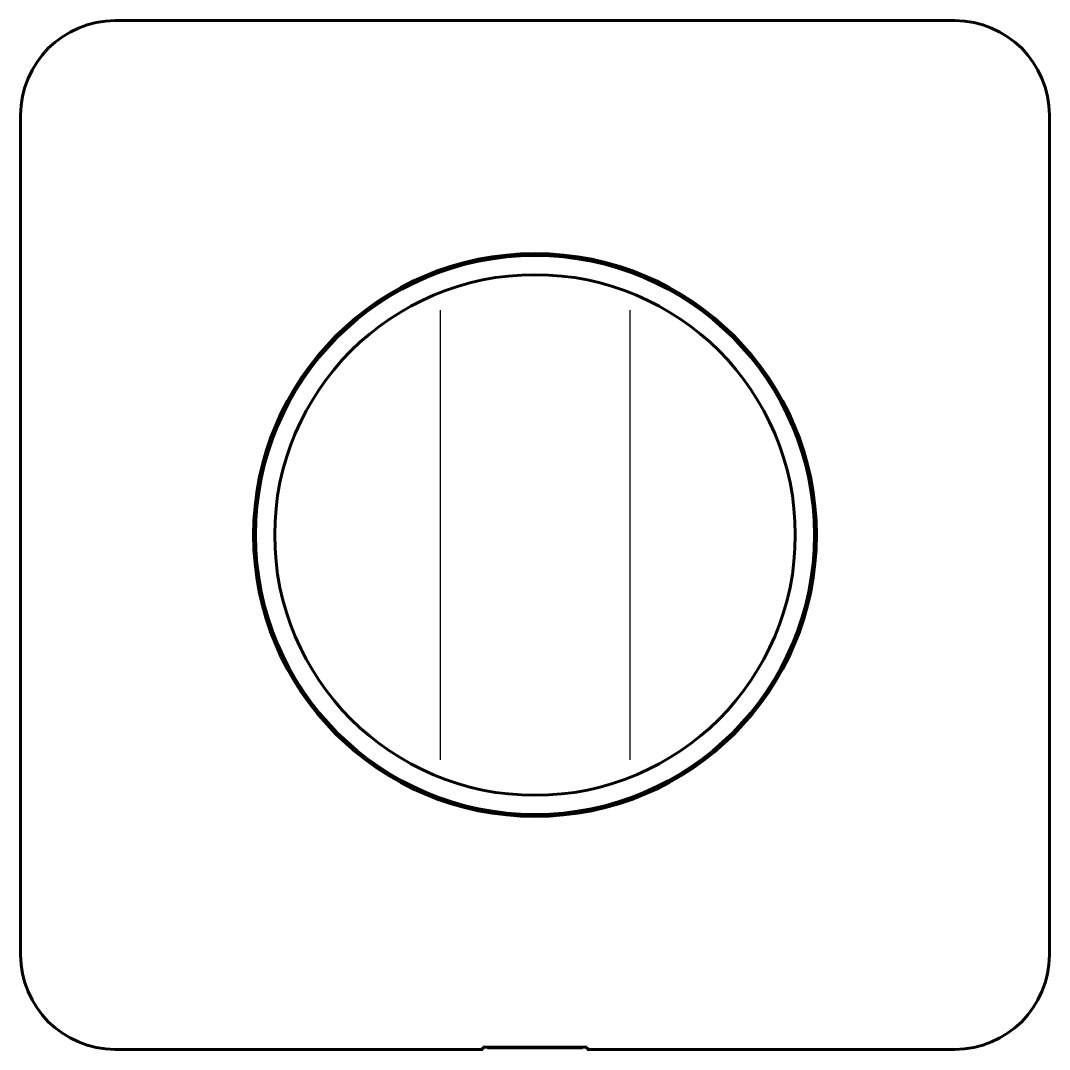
# Model space of a CAD drawing. Header units: millimetres. Extents: x -27.1 to 27.1, y -27.1 to 27.1.
import ezdxf

# ---------------------------------------------------------------- set-up
doc = ezdxf.new("R2010")
doc.units = ezdxf.units.MM
doc.linetypes.add('K5LT_BASIC', pattern=[0])
doc.layers.add('Системный слой', color=7, linetype='Continuous')

msp = doc.modelspace()

# ---------------------------------------------------------------- linework, layer by layer
at = {"color": 5}
for p, q in [((-5, 11.864), (-5, -11.864)), ((5, 11.864), (5, -11.864))]:
    msp.add_line(p, q, dxfattribs=at)
at = {"layer": 'Системный слой', "color": 150, "linetype": 'K5LT_BASIC', "lineweight": 60, "true_color": 0x0080ff}
for p, q in [((22.143, 27.143), (-22.143, 27.143)), ((-27.143, 22.143), (-27.143, -22.143)), ((27.143, -22.143), (27.143, 22.143)), ((-22.143, -27.143), (-2.75, -27.143)), ((-2.75, -27.019), (-2.75, -27.142)), ((-2.75, -27.019), (2.75, -27.019)), ((-2.75, -27.143), (-2.75, -27.142)), ((-2.5, -27.05), (-2.5, -27.019)), ((2.5, -27.05), (-2.5, -27.05)), ((2.5, -27.05), (2.5, -27.019)), ((2.75, -27.142), (2.75, -27.019)), ((2.75, -27.143), (2.75, -27.142)), ((2.75, -27.143), (22.143, -27.143))]:
    msp.add_line(p, q, dxfattribs=at)
for radius in [14.85, 14.75, 13.736]:
    msp.add_circle((0, 0), radius, dxfattribs=at)
for centre, start, end in [((-22.143, 22.143), 90, 180), ((22.143, 22.143), 0, 90), ((-22.143, -22.143), 180, 270), ((22.143, -22.143), 270, 0)]:
    msp.add_arc(centre, 5, start, end, dxfattribs=at)

doc.saveas('drawing.dxf')
